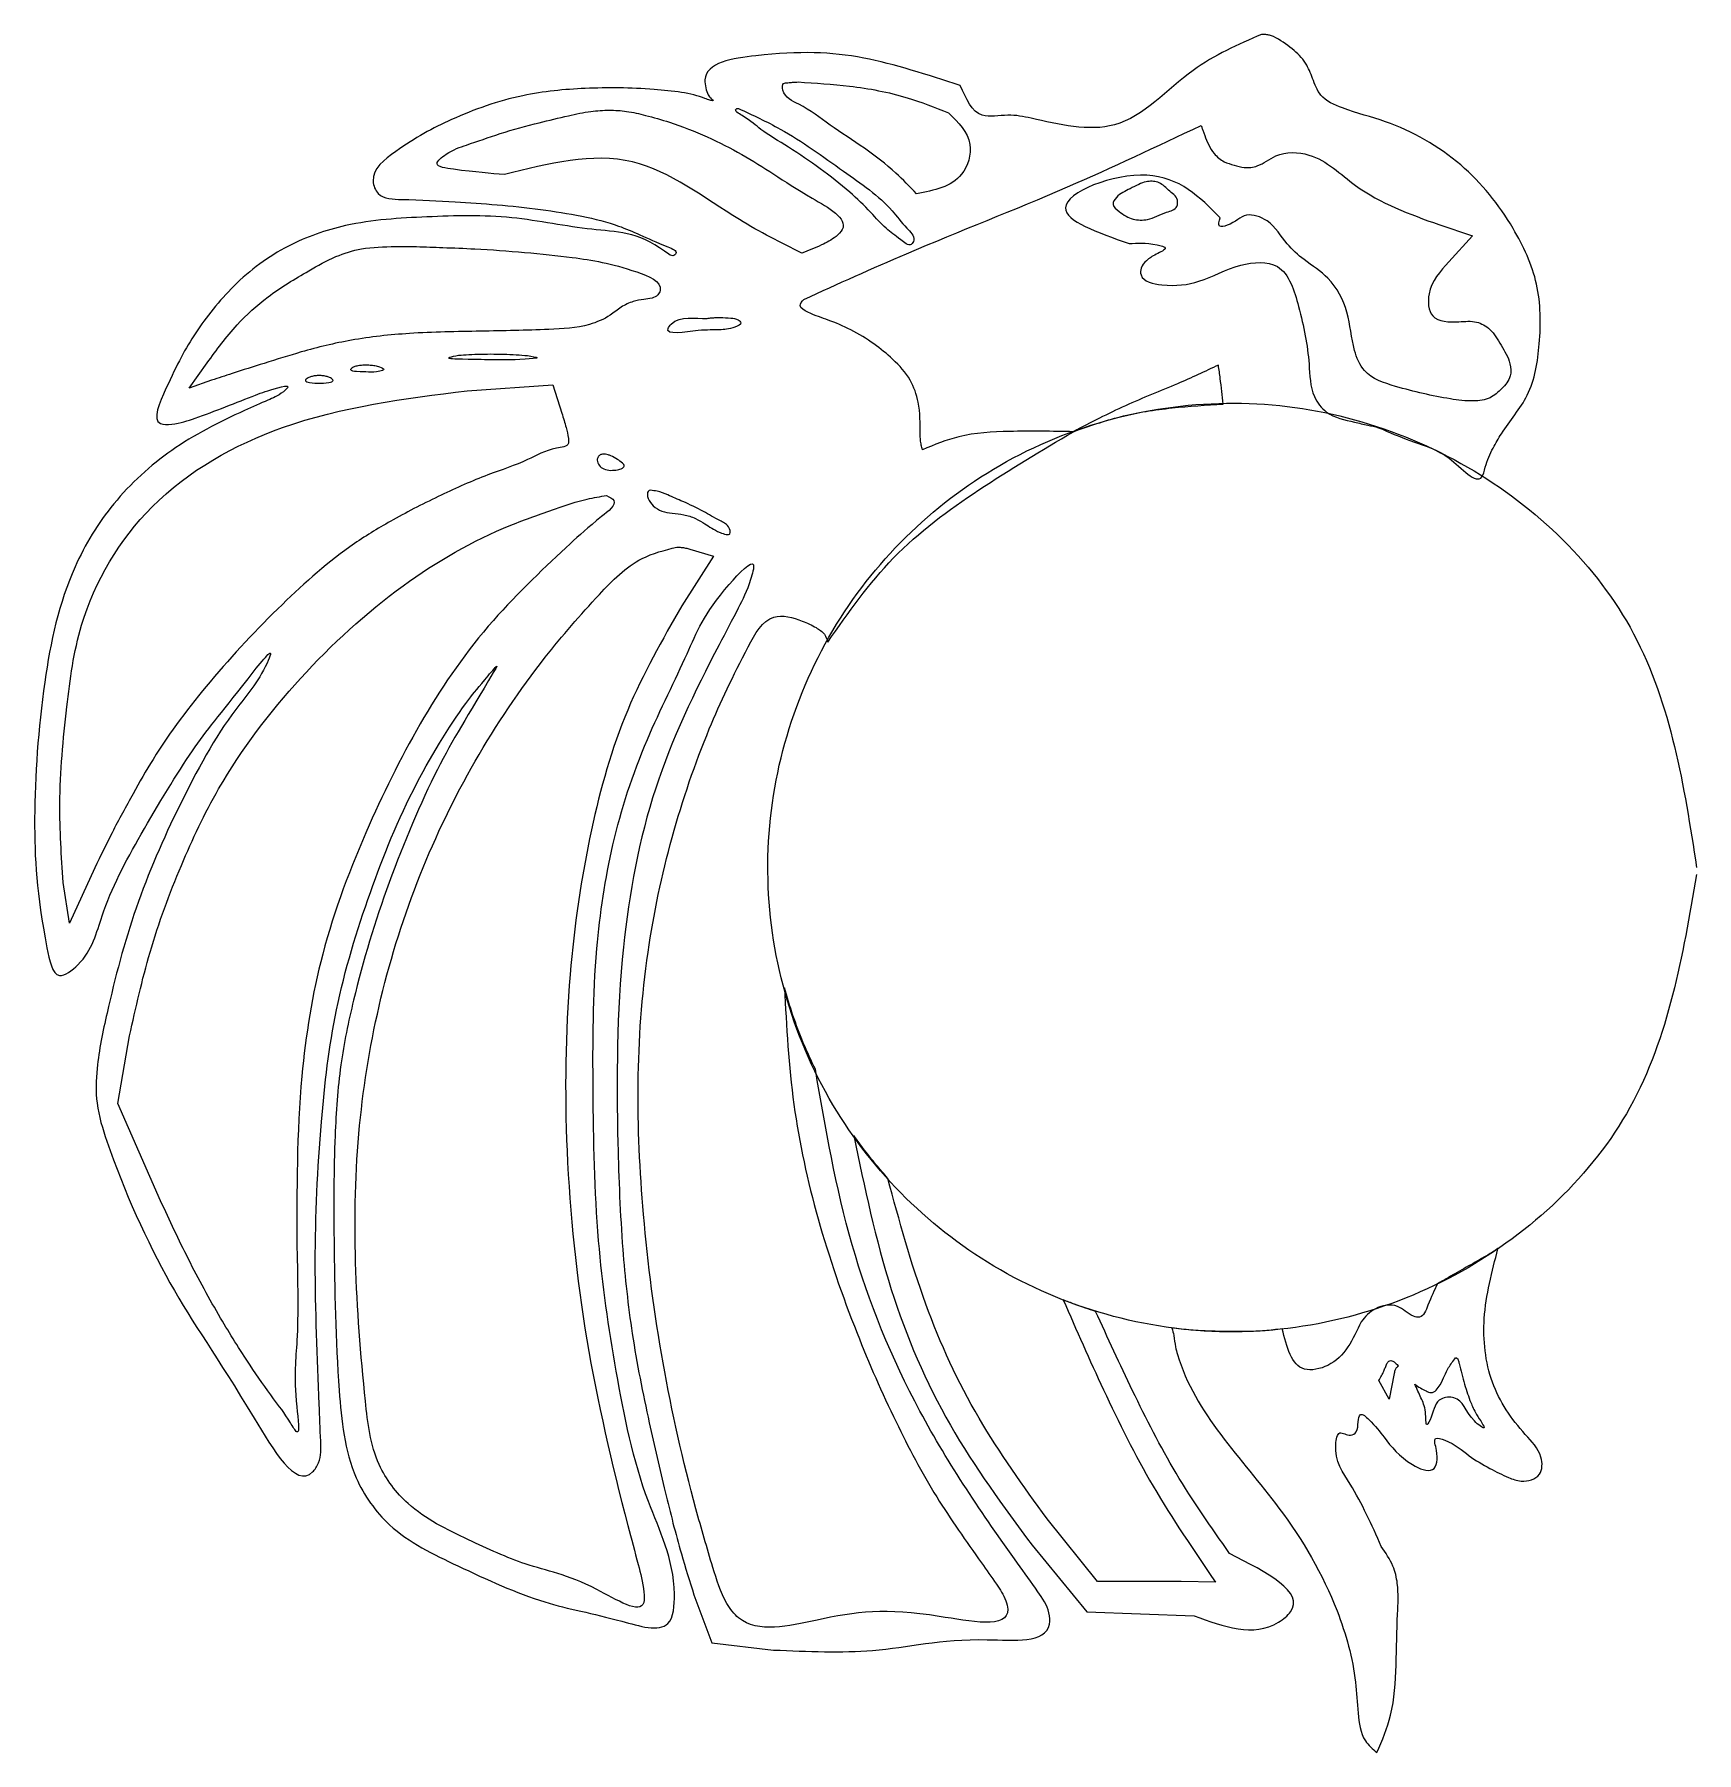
# Model space of a CAD drawing. Extents: x 7.9 to 45.8, y 17.5 to 56.7.
import ezdxf

# ---------------------------------------------------------------- set-up
doc = ezdxf.new("R2010")
doc.units = 0
doc.layers.add('Layer_1', color=7, linetype='CONTINUOUS')

msp = doc.modelspace()

# ---------------------------------------------------------------- linework, layer by layer
at = {"layer": 'Layer_1', "color": 7}
for p, q in [((35.903146, 56.679073), (35.903143, 56.679073)), ((25.341092, 55.59386), (25.341092, 55.59386)), ((21.036845, 54.954779), (21.036845, 54.954779)), ((23.984466, 54.989197), (23.984466, 54.989198)), ((33.408509, 53.333595), (33.408509, 53.333595)), ((39.943889, 52.342744), (40.70898, 52.091019)), ((40.70898, 52.091019), (40.168632, 51.494378)), ((16.163815, 51.844982), (16.163815, 51.844982)), ((25.425097, 51.690535), (25.425097, 51.690389)), ((23.564586, 50.226566), (23.564586, 50.226569)), ((18.332491, 49.394221), (18.332491, 49.394248)), ((19.173418, 49.356036), (19.173418, 49.356301)), ((11.46244, 48.613843), (11.871236, 49.190942)), ((15.472813, 49.146285), (15.472813, 49.146314)), ((15.802126, 49.102706), (15.802126, 49.10297)), ((34.918594, 49.141594), (34.918594, 49.141594)), ((11.973471, 48.794543), (11.46244, 48.613843)), ((14.426394, 48.902321), (14.426394, 48.902321)), ((17.795791, 48.554923), (19.751683, 48.688223)), ((19.751683, 48.688223), (19.956445, 48.046664)), ((20.898442, 47.11152), (20.898442, 47.11152)), ((21.979863, 46.28824), (21.979863, 46.28824)), ((20.976904, 46.16763), (20.976905, 46.16763)), ((22.572566, 44.991412), (22.572566, 44.991412)), ((23.413056, 44.786502), (22.689677, 43.657536)), ((22.874752, 44.947512), (23.413056, 44.786502)), ((9.313161, 37.683832), (8.735333, 36.424775)), ((8.735333, 36.424775), (8.589491, 37.351457)), ((9.837609, 32.315084), (10.104209, 33.853721)), ((10.810961, 30.091131), (9.837609, 32.315084)), ((26.611088, 31.578733), (26.611088, 31.578725)), ((13.918717, 29.024294), (13.918571, 29.024294)), ((41.266584, 28.996166), (41.266592, 28.996166)), ((38.845863, 26.454724), (38.845863, 26.454724)), ((40.325286, 26.51729), (40.325286, 26.51729)), ((38.806194, 25.571357), (38.572554, 25.996342)), ((38.922576, 26.158809), (38.806194, 25.571357)), ((32.164912, 21.413227), (31.012027, 22.846128)), ((30.670463, 22.245979), (31.920479, 20.72703)), ((34.068591, 21.413227), (32.164912, 21.413227)), ((34.855849, 21.399071), (34.068591, 21.413227)), ((22.967221, 21.110305), (23.371788, 20.020571)), ((31.920479, 20.72703), (34.364798, 20.634711)), ((23.371788, 20.020571), (24.782521, 19.85504))]:
    msp.add_line(p, q, dxfattribs=at)
for points, knots in [([(35.903143, 56.679073), (35.366487, 56.445363), (34.165791, 55.922469), (32.759225, 54.258562), (31.082197, 54.679305), (30.118449, 54.879558), (29.38839, 54.707451), (29.166791, 55.213532), (29.035571, 55.513209)], [0, 0, 0, 0, 1.76241, 3.943153, 5.847283, 6.386041, 6.96684, 7.810102, 7.810102, 7.810102, 7.810102]), ([(36.175725, 56.633425), (36.14619, 56.642836), (36.087378, 56.661576), (35.995627, 56.676591), (35.934032, 56.678244), (35.903146, 56.679073)], [0, 0, 0, 0, 0.092912, 0.185016, 0.277649, 0.277649, 0.277649, 0.277649]), ([(38.747629, 47.635988), (38.987442, 47.537162), (39.480696, 47.333895), (40.148164, 47.157308), (40.882927, 46.308374), (41.018979, 46.91144), (41.155711, 47.221251), (41.477011, 47.779679), (42.074134, 48.448673), (42.27118, 49.681185), (42.264489, 51.010066), (41.599868, 52.435329), (40.502225, 53.8147), (39.030855, 54.647695), (37.896535, 54.923616), (37.231248, 55.212992), (37.069519, 55.664547), (36.918193, 56.054208), (36.594427, 56.379946), (36.320776, 56.545612), (36.175725, 56.633425)], [0, 0, 0, 0, 0.756275, 1.555526, 2.416905, 2.651526, 3.126053, 3.501265, 4.55913, 5.760339, 7.122843, 8.501309, 10.375577, 12.355033, 13.383631, 13.957228, 14.382029, 14.760101, 15.211504, 15.720649, 15.720649, 15.720649, 15.720649]), ([(29.035571, 55.513209), (28.28547, 55.757788), (26.729967, 56.264977), (25.021988, 56.311811), (23.150003, 56.026805), (23.229861, 55.463367), (23.283527, 55.305555), (23.335577, 55.228854), (23.428567, 55.157727), (23.300611, 55.183872), (22.964586, 55.334883), (21.883909, 55.460521), (20.545534, 55.473869), (18.964245, 55.32801), (17.473651, 54.796066), (16.384694, 54.197618), (15.53738, 53.539472), (15.781449, 52.925584), (16.573564, 52.916177), (17.752985, 52.854857), (19.395769, 52.731868), (21.187536, 52.40901), (21.896841, 52.018369), (22.602564, 51.743144), (22.484576, 51.586907), (21.769311, 52.188107), (20.642398, 52.167639), (18.776895, 52.581566), (16.90717, 52.528987), (15.171116, 52.428319), (13.639628, 51.890458), (12.484782, 51.040311), (11.528974, 49.826583), (11.100257, 48.987685), (10.553938, 47.767775), (11.187402, 47.791284), (11.653255, 47.946779), (12.280934, 48.182619), (12.953731, 48.45345), (13.298331, 48.578382), (13.794823, 48.699846), (13.51712, 48.442693), (13.218073, 48.331214), (12.304432, 47.91987), (11.052674, 47.2903), (9.703438, 46.058565), (8.612675, 44.268709), (8.081766, 41.81508), (7.878866, 38.727814), (7.999379, 36.915903), (8.384708, 35.034986), (9.231304, 35.663469), (9.49298, 36.857895), (10.36031, 38.473102), (11.583118, 40.495972), (12.23084, 41.248509), (13.427269, 42.792979), (13.065437, 41.938498), (12.260496, 41.053869), (11.202818, 39.097809), (10.199697, 36.814887), (9.665954, 34.762939), (9.351269, 33.279414), (9.322333, 32.275499), (9.839817, 30.613456), (11.052523, 27.952032), (12.340685, 26.22307), (13.958702, 23.408765), (14.480419, 24.19436), (14.451998, 24.733856), (14.399748, 26.245105), (14.286282, 28.679887), (14.427424, 31.683206), (14.750262, 34.52612), (15.555911, 37.13104), (16.481586, 39.439966), (17.602419, 41.258319), (18.104372, 41.854421), (18.541807, 42.380043), (17.829245, 41.179857), (17.093413, 40.014365), (15.959057, 37.322731), (15.285289, 35.100338), (14.877452, 33.157314), (14.756466, 31.328585), (14.755542, 28.848149), (14.816182, 26.256056), (15.040292, 23.95457), (16.07297, 22.489844), (17.676919, 21.726893), (19.487292, 20.884339), (20.941682, 20.649952), (22.466436, 20.164067), (22.603989, 21.763288), (21.729466, 23.435523), (21.165816, 26.200302), (20.715184, 29.317305), (20.658399, 32.549953), (20.662088, 35.564502), (21.066581, 38.276777), (21.780104, 40.475184), (22.856517, 42.580447), (23.238245, 43.619134), (24.42359, 44.842936), (24.213121, 44.071148), (23.95638, 43.555809), (23.108902, 41.963866), (21.933195, 39.523131), (21.210935, 35.61567), (21.195009, 32.08557), (21.307752, 29.146133), (21.537494, 27.017229), (21.907282, 25.178905), (22.296984, 23.508817), (22.623519, 22.196453), (22.868605, 21.421945), (22.967221, 21.110305)], [0, 0, 0, 0, 2.287878, 4.744429, 6.030939, 6.214354, 6.380416, 6.504594, 6.554445, 6.609858, 6.750771, 7.923293, 9.496856, 10.928059, 12.639344, 14.106421, 14.955751, 15.263839, 15.816994, 17.035568, 18.988639, 20.803167, 22.022445, 22.262271, 22.298174, 22.548753, 24.279555, 26.122295, 28.057746, 29.919225, 31.306023, 32.849053, 34.218307, 35.663255, 36.469951, 36.728668, 37.279379, 38.018678, 38.753625, 39.290213, 39.518478, 39.671005, 40.075534, 40.654621, 42.548298, 44.342949, 46.031927, 48.745562, 51.866454, 54.822617, 55.514875, 55.999307, 57.241097, 59.304149, 61.539778, 63.611095, 64.362279, 64.572461, 65.845952, 68.370152, 70.925483, 73.404763, 74.689009, 75.479666, 76.375765, 79.906865, 83.540811, 85.351095, 85.597118, 86.099344, 86.935984, 90.164914, 93.381957, 95.951834, 98.741029, 101.447301, 103.694269, 104.386061, 104.682636, 104.849099, 107.400263, 110.196419, 113.000426, 114.504558, 116.11934, 118.493384, 121.931273, 123.959824, 125.27252, 127.087626, 129.231293, 131.042683, 132.09434, 132.781397, 134.97237, 138.029691, 141.033447, 144.467372, 147.694728, 150.086929, 152.612589, 154.765, 156.613572, 157.32329, 157.660611, 158.371698, 159.312968, 162.888415, 166.586235, 171.062582, 173.476958, 175.40743, 177.478939, 179.097187, 180.553396, 181.533836, 181.533836, 181.533836, 181.533836]), ([(28.041656, 53.046577), (27.885314, 53.207303), (27.518313, 53.584595), (26.852522, 54.103503), (26.080216, 54.582713), (25.495578, 55.048606), (24.990926, 55.247126), (24.973155, 55.577233), (25.114419, 55.573935), (25.218725, 55.591204), (25.298681, 55.592939), (25.341092, 55.59386)], [0, 0, 0, 0, 0.671998, 1.577464, 2.52714, 3.379294, 3.867301, 4.017681, 4.113624, 4.224957, 4.350716, 4.350716, 4.350716, 4.350716]), ([(25.341092, 55.59386), (25.731677, 55.56989), (26.567927, 55.518569), (27.729063, 55.302428), (28.456642, 55.014439), (28.768387, 54.891045)], [0, 0, 0, 0, 1.17412, 2.513811, 3.518157, 3.518157, 3.518157, 3.518157]), ([(18.645906, 53.483667), (18.32448, 53.509745), (17.893063, 53.544748), (16.965146, 53.67546), (17.406302, 54.032667), (17.857304, 54.178376), (18.591376, 54.442349), (19.36144, 54.64828), (20.053312, 54.815534), (20.583633, 54.929688), (20.896691, 54.947019), (21.036845, 54.954779)], [0, 0, 0, 0, 1.164282, 1.562698, 1.85765, 2.371162, 3.177196, 4.105084, 4.789753, 5.308504, 5.728998, 5.728998, 5.728998, 5.728998]), ([(21.036845, 54.954779), (21.168731, 54.94875), (21.448894, 54.935943), (21.905438, 54.824223), (22.800405, 54.573556), (24.183513, 53.939311), (25.167166, 53.19909), (26.574375, 52.437496), (26.16194, 52.019869), (25.847142, 51.860766), (25.576537, 51.751618), (25.425097, 51.690535)], [0, 0, 0, 0, 0.395305, 0.839746, 1.40222, 3.205246, 5.095305, 6.08647, 6.29735, 6.680691, 7.167857, 7.167857, 7.167857, 7.167857]), ([(23.984466, 54.989198), (24.305689, 54.839957), (25.152277, 54.446629), (26.275102, 53.621879), (27.332213, 52.899772), (27.742144, 52.318318), (28.029275, 52.06466), (27.892988, 51.816356), (27.609857, 52.062899), (27.327307, 52.251879), (26.960329, 52.668824), (26.47822, 53.13136), (25.83763, 53.629886), (25.175548, 54.084736), (24.497682, 54.481413), (24.243814, 54.729722), (23.872614, 54.937012), (23.940646, 54.987868), (23.961059, 54.99078), (23.97603, 54.989767), (23.984466, 54.989197)], [0, 0, 0, 0, 1.058564, 2.789867, 4.218578, 4.739406, 5.052918, 5.164725, 5.425396, 5.846125, 6.348251, 7.017543, 7.878979, 8.751441, 9.49843, 10.028382, 10.231952, 10.247606, 10.26726, 10.292634, 10.292634, 10.292634, 10.292634]), ([(28.768387, 54.891045), (28.98957, 54.671631), (29.390754, 54.273657), (29.083807, 53.250615), (28.43731, 53.124041), (28.041656, 53.046577)], [0, 0, 0, 0, 0.868697, 1.575646, 2.690721, 2.690721, 2.690721, 2.690721]), ([(25.473079, 50.638866), (26.249996, 50.992223), (28.231976, 51.893668), (31.309113, 53.077642), (33.515115, 54.124719), (34.524931, 54.604028)], [0, 0, 0, 0, 2.560196, 6.531278, 9.883648, 9.883648, 9.883648, 9.883648]), ([(34.524931, 54.604028), (34.533279, 54.579624), (34.550304, 54.52985), (34.577286, 54.453898), (34.649025, 54.256113), (34.762608, 53.992104), (35.02545, 53.766169), (35.277011, 53.702295), (35.524494, 53.625578), (35.876558, 53.667333), (36.277945, 54.01437), (37.208749, 53.993073), (38.210462, 52.963151), (39.278154, 52.581016), (39.943889, 52.342744)], [0, 0, 0, 0, 0.07738, 0.157825, 0.241717, 0.70945, 1.00137, 1.241461, 1.480246, 1.776146, 2.256171, 3.013084, 4.280736, 6.380274, 6.380274, 6.380274, 6.380274]), ([(25.425097, 51.690389), (24.94734, 51.930853), (23.652241, 52.582702), (21.603638, 54.227317), (19.651007, 53.736375), (18.645906, 53.483667)], [0, 0, 0, 0, 1.617322, 4.38422, 7.319232, 7.319232, 7.319232, 7.319232]), ([(34.95721, 52.501273), (34.495391, 52.966235), (33.554054, 53.913981), (30.545898, 52.732744), (32.155596, 52.166623), (32.887272, 51.909297)], [0, 0, 0, 0, 1.9274, 3.928669, 5.596374, 5.596374, 5.596374, 5.596374]), ([(33.408509, 53.333595), (33.451241, 53.327662), (33.540351, 53.315289), (33.668581, 53.23779), (33.809286, 53.095652), (34.003336, 52.970563), (33.985267, 52.695982), (33.654586, 52.610156), (33.363588, 52.440206), (32.946265, 52.440192), (32.709209, 52.600339), (32.467331, 52.783857), (32.631245, 53.039141), (32.862197, 53.135185), (33.087605, 53.25708), (33.256094, 53.32322), (33.361398, 53.330388), (33.408509, 53.333595)], [0, 0, 0, 0, 0.128428, 0.267809, 0.436636, 0.741123, 0.882172, 1.152275, 1.616496, 1.945552, 2.308205, 2.52051, 2.695216, 3.0658, 3.287646, 3.461755, 3.602705, 3.602705, 3.602705, 3.602705]), ([(40.168632, 51.494378), (39.972683, 51.278958), (39.660645, 50.935914), (39.715345, 50.127513), (40.345675, 50.113205), (40.784908, 50.166524), (41.156493, 49.955259), (41.361177, 49.583983), (41.574631, 49.24591), (41.600503, 48.85815), (41.382554, 48.59983), (41.112094, 48.360775), (40.680112, 48.301553), (39.954526, 48.399521), (39.131656, 48.590635), (38.242338, 48.879968), (37.950127, 49.597608), (37.910961, 50.350767), (37.510001, 51.126306), (36.904343, 51.496815), (36.423706, 51.926764), (36.150254, 52.432091), (35.516339, 52.649895), (35.273369, 52.351636), (34.885644, 52.263929), (34.932939, 52.42078), (34.95721, 52.501273)], [0, 0, 0, 0, 0.858953, 1.367835, 1.975341, 2.384248, 2.725957, 3.168807, 3.640078, 3.917248, 4.261538, 4.601143, 4.982531, 5.514529, 6.794583, 7.59042, 8.102239, 8.987884, 9.874407, 10.564771, 11.093537, 11.788868, 12.270405, 12.767462, 12.948659, 13.139665, 13.139665, 13.139665, 13.139665]), ([(11.871236, 49.190942), (12.088152, 49.488171), (12.492709, 50.042516), (13.280041, 50.753984), (14.070486, 51.224157), (14.768076, 51.622887), (15.439411, 51.82979), (15.902915, 51.839511), (16.163815, 51.844982)], [0, 0, 0, 0, 1.101684, 2.054687, 3.157538, 3.855473, 4.460682, 5.240023, 5.240023, 5.240023, 5.240023]), ([(16.163815, 51.844982), (16.324683, 51.8443), (16.683846, 51.842777), (17.287028, 51.819043), (18.462545, 51.773498), (20.044013, 51.633726), (21.251398, 51.43715), (22.289868, 51.032252), (22.145799, 50.717432), (21.998934, 50.653124), (21.805013, 50.640895), (21.561647, 50.59505), (21.298883, 50.471654), (21.011229, 50.226129), (20.459587, 49.99105), (19.449268, 49.937736), (18.621996, 49.923048), (18.105706, 49.913881)], [0, 0, 0, 0, 0.48273, 1.077768, 1.807425, 4.039478, 5.545406, 6.223603, 6.337587, 6.489063, 6.677356, 6.922919, 7.226807, 7.535367, 8.052346, 8.987757, 10.54072, 10.54072, 10.54072, 10.54072]), ([(32.887272, 51.909297), (33.069975, 51.922707), (33.309848, 51.940312), (33.81634, 51.811439), (33.460136, 51.656837), (33.295822, 51.545346), (33.139289, 51.378124), (33.141116, 51.049003), (33.789544, 50.917396), (34.538271, 51.008066), (35.318065, 51.464689), (36.441704, 51.543399), (36.801717, 50.325555), (36.997243, 49.377232), (37.006616, 48.4974), (37.409829, 47.966793), (37.907036, 47.876619), (38.301196, 47.769258), (38.553478, 47.730921), (38.688373, 47.664962), (38.747629, 47.635988)], [0, 0, 0, 0, 0.635616, 0.834502, 1.084658, 1.350224, 1.560303, 1.71499, 2.24082, 3.090415, 4.110705, 4.944923, 5.974109, 7.31131, 8.058907, 8.507866, 9.185064, 9.493851, 9.745216, 9.942133, 9.942133, 9.942133, 9.942133]), ([(28.121576, 47.566842), (28.122299, 47.81124), (28.123553, 48.2352), (27.912257, 48.841567), (27.522733, 49.269163), (27.058436, 49.646285), (26.56825, 49.946624), (26.034775, 50.176145), (25.675964, 50.279561), (25.322448, 50.471804), (25.428885, 50.589851), (25.473079, 50.638866)], [0, 0, 0, 0, 0.729309, 1.265136, 1.880278, 2.435964, 3.055671, 3.61581, 4.110345, 4.344291, 4.510398, 4.510398, 4.510398, 4.510398]), ([(23.564586, 50.226569), (23.646318, 50.222776), (23.784992, 50.21634), (23.949087, 50.202733), (24.080708, 50.078099), (23.806748, 49.963121), (23.508809, 49.933296), (23.086186, 49.960264), (22.227586, 49.79494), (22.61225, 50.302184), (23.030092, 50.173443), (23.368839, 50.218363), (23.468391, 50.22434), (23.533103, 50.225838), (23.564586, 50.226566)], [0, 0, 0, 0, 0.244076, 0.414122, 0.505427, 0.669146, 1.023578, 1.512923, 2.200521, 2.322848, 3.151003, 3.255181, 3.354931, 3.449443, 3.449443, 3.449443, 3.449443]), ([(18.105706, 49.913881), (17.56347, 49.905289), (16.577688, 49.889667), (15.205532, 49.744503), (14.107011, 49.478087), (13.211019, 49.190668), (12.52825, 48.979977), (12.12914, 48.846575), (11.973471, 48.794543)], [0, 0, 0, 0, 1.626629, 2.957203, 4.129096, 5.010154, 5.780177, 6.272566, 6.272566, 6.272566, 6.272566]), ([(19.173418, 49.356301), (19.279105, 49.339222), (19.516383, 49.300878), (18.861187, 49.255135), (18.399652, 49.261014), (17.9692, 49.26829), (17.247808, 49.281677), (17.582078, 49.371563), (17.775444, 49.3746), (18.050427, 49.392913), (18.236179, 49.393774), (18.332491, 49.394221)], [0, 0, 0, 0, 0.221333, 0.496919, 1.20095, 1.920455, 2.236305, 2.402576, 2.636705, 2.90714, 3.19835, 3.19835, 3.19835, 3.19835]), ([(18.332491, 49.394248), (18.431274, 49.393451), (18.625352, 49.391885), (18.905931, 49.380211), (19.087135, 49.363834), (19.173418, 49.356036)], [0, 0, 0, 0, 0.296355, 0.582245, 0.842121, 0.842121, 0.842121, 0.842121]), ([(15.802126, 49.10297), (15.853052, 49.08344), (15.948855, 49.0467), (15.732724, 48.970733), (15.543192, 48.983609), (15.358947, 48.98828), (15.108097, 49.003381), (15.190708, 49.108163), (15.272694, 49.121896), (15.368177, 49.142988), (15.436859, 49.145152), (15.472813, 49.146285)], [0, 0, 0, 0, 0.113929, 0.214326, 0.47439, 0.749047, 0.885044, 0.958617, 1.043019, 1.141162, 1.248987, 1.248987, 1.248987, 1.248987]), ([(15.472813, 49.146314), (15.5104, 49.145753), (15.585558, 49.144629), (15.696209, 49.130836), (15.767335, 49.111946), (15.802126, 49.102706)], [0, 0, 0, 0, 0.11274, 0.225435, 0.333337, 0.333337, 0.333337, 0.333337]), ([(34.918594, 49.141594), (34.609795, 48.996322), (33.912777, 48.668413), (32.77934, 48.234222), (32.007721, 47.82892), (31.616203, 47.62327)], [0, 0, 0, 0, 1.023632, 2.31053, 3.636085, 3.636085, 3.636085, 3.636085]), ([(35.028852, 48.253123), (35.01825, 48.349522), (34.996782, 48.544727), (34.960153, 48.840926), (34.932569, 49.040493), (34.918594, 49.141594)], [0, 0, 0, 0, 0.290938, 0.589141, 0.895326, 0.895326, 0.895326, 0.895326]), ([(14.426394, 48.902321), (14.456945, 48.901448), (14.516866, 48.899735), (14.604585, 48.880531), (14.679734, 48.860737), (14.779351, 48.777519), (14.585772, 48.726217), (14.426391, 48.730503), (14.267012, 48.726261), (14.073363, 48.777464), (14.172918, 48.860767), (14.248111, 48.880531), (14.335875, 48.899735), (14.395832, 48.901448), (14.426394, 48.902321)], [0, 0, 0, 0, 0.091929, 0.18031, 0.262155, 0.347488, 0.449297, 0.672285, 0.895268, 0.997155, 1.082448, 1.164331, 1.252779, 1.344745, 1.344745, 1.344745, 1.344745]), ([(8.589491, 37.351457), (8.550917, 37.947631), (8.46458, 39.28197), (8.649111, 41.242178), (8.968325, 43.647989), (10.497915, 46.206144), (13.786328, 48.052922), (16.369814, 48.376385), (17.795791, 48.554923)], [0, 0, 0, 0, 1.789462, 4.005115, 5.896339, 9.03793, 12.517652, 16.804448, 16.804448, 16.804448, 16.804448]), ([(45.815747, 37.530249), (45.498283, 35.673712), (44.872732, 32.015477), (40.61756, 28.034924), (35.117909, 26.604749), (29.594595, 28.159471), (25.599402, 32.23395), (24.147911, 37.773421), (25.682767, 43.290373), (29.738944, 47.304145), (35.285073, 48.775404), (40.762533, 47.262463), (44.9572, 43.218199), (45.527518, 39.550948), (45.816951, 37.689835)], [0, 0, 0, 0, 5.520384, 10.8777, 16.398083, 21.918467, 27.275783, 32.796166, 38.316549, 43.673864, 49.194247, 54.714631, 60.071947, 65.592331, 65.592331, 65.592331, 65.592331]), ([(31.616203, 47.62327), (31.968705, 47.748361), (32.698138, 48.007213), (33.853191, 48.180556), (34.640149, 48.229131), (35.028852, 48.253123)], [0, 0, 0, 0, 1.119883, 2.317374, 3.486143, 3.486143, 3.486143, 3.486143]), ([(19.956445, 48.046664), (19.989553, 47.936111), (20.047025, 47.744203), (20.100759, 47.525089), (20.125799, 47.281924), (19.634368, 47.239715), (19.129298, 46.92934), (18.194269, 46.632266), (17.182236, 46.177621), (16.1619, 45.658075), (14.899471, 44.899113), (13.499304, 43.649124), (11.957544, 42.007063), (10.840981, 40.53601), (10.163384, 39.344146), (9.717459, 38.521937), (9.44234, 37.951619), (9.313161, 37.683832)], [0, 0, 0, 0, 0.342803, 0.595067, 0.70565, 1.001054, 1.708581, 2.675209, 3.838808, 5.067245, 6.100088, 8.251217, 10.662843, 12.860127, 13.766343, 14.773869, 15.665692, 15.665692, 15.665692, 15.665692]), ([(26.015764, 42.828715), (26.483625, 43.497342), (27.429117, 44.848556), (29.45153, 46.343298), (30.889621, 47.193642), (31.616203, 47.62327)], [0, 0, 0, 0, 2.432923, 4.916647, 7.452984, 7.452984, 7.452984, 7.452984]), ([(28.172331, 47.211424), (28.163062, 47.246829), (28.143701, 47.320779), (28.127083, 47.43993), (28.123466, 47.523282), (28.121576, 47.566842)], [0, 0, 0, 0, 0.109728, 0.22919, 0.359961, 0.359961, 0.359961, 0.359961]), ([(31.616203, 47.62327), (31.131187, 47.631534), (30.259924, 47.64638), (29.078428, 47.584984), (28.445253, 47.323943), (28.172331, 47.211424)], [0, 0, 0, 0, 1.459148, 2.621151, 3.501468, 3.501468, 3.501468, 3.501468]), ([(20.898442, 47.11152), (20.915849, 47.111475), (20.9529, 47.111377), (21.010758, 47.097659), (21.103596, 47.061051), (21.218329, 46.997011), (21.315412, 46.926949), (21.398083, 46.841103), (21.318636, 46.770568), (21.212231, 46.752562), (21.068618, 46.733999), (20.916968, 46.761354), (20.797423, 46.846979), (20.753937, 46.959128), (20.77247, 47.048864), (20.826903, 47.100687), (20.873631, 47.107763), (20.898442, 47.11152)], [0, 0, 0, 0, 0.052096, 0.110881, 0.17675, 0.352433, 0.491423, 0.570887, 0.634841, 0.750276, 0.905297, 1.063069, 1.202009, 1.328025, 1.399592, 1.464839, 1.538693, 1.538693, 1.538693, 1.538693]), ([(21.979863, 46.28824), (22.029541, 46.282533), (22.16382, 46.267107), (22.40552, 46.165438), (22.757155, 46.014138), (23.158943, 45.82988), (23.497133, 45.614876), (23.751074, 45.512715), (23.837608, 45.226137), (23.456287, 45.355576), (23.268965, 45.49648), (22.992998, 45.658517), (22.741173, 45.739429), (22.479493, 45.760586), (22.234192, 45.795403), (22.035663, 45.915168), (21.930384, 46.068491), (21.899405, 46.185176), (21.910997, 46.272426), (21.956914, 46.28297), (21.979863, 46.28824)], [0, 0, 0, 0, 0.149474, 0.404028, 0.779015, 1.301429, 1.728792, 1.971238, 2.131578, 2.359997, 2.756935, 3.002492, 3.283598, 3.548439, 3.788625, 4.019245, 4.223182, 4.323858, 4.388149, 4.452383, 4.452383, 4.452383, 4.452383]), ([(10.104209, 33.853721), (10.245887, 34.492603), (10.539523, 35.816724), (11.237121, 37.698307), (12.258051, 39.868682), (13.936667, 42.068101), (16.179495, 44.129631), (18.237334, 45.323885), (19.706449, 45.82394), (20.428997, 46.081917), (20.828431, 46.144403), (20.976904, 46.16763)], [0, 0, 0, 0, 1.961161, 4.06462, 6.005723, 9.138546, 12.288669, 15.104053, 16.185765, 16.946563, 17.396667, 17.396667, 17.396667, 17.396667]), ([(20.976905, 46.16763), (21.046382, 46.131746), (21.275871, 46.013219), (20.637105, 45.521457), (19.852276, 44.800477), (18.240857, 43.289841), (16.758302, 41.139823), (15.468403, 38.560153), (14.434325, 35.840863), (13.907543, 32.575573), (13.914609, 30.329847), (13.918717, 29.024294)], [0, 0, 0, 0, 0.199919, 0.660351, 1.603283, 4.079332, 6.798046, 9.54796, 12.678946, 15.496418, 19.40885, 19.40885, 19.40885, 19.40885]), ([(22.689677, 43.657536), (22.246324, 42.879142), (21.330836, 41.271825), (20.53154, 38.401617), (20.048074, 35.030411), (19.997938, 31.126339), (20.437356, 26.901652), (21.16117, 23.808872), (21.67433, 21.882247), (21.820664, 21.334624), (21.864482, 20.57626), (20.338128, 21.55704), (19.267446, 21.698478), (17.750723, 22.399425), (16.51793, 22.995311), (15.632918, 24.156004), (15.285811, 27.153145), (15.04143, 31.686244), (16.446259, 37.575582), (18.726846, 41.54787), (20.64868, 43.761131), (21.610031, 44.748287), (22.299583, 44.922459), (22.572566, 44.991412)], [0, 0, 0, 0, 2.678405, 5.530676, 8.866804, 12.880891, 17.215459, 21.549962, 22.46818, 23.111215, 23.34623, 24.460299, 26.191213, 27.596649, 29.197257, 30.305279, 31.787109, 38.072501, 43.946625, 49.665969, 51.554586, 52.824588, 53.656836, 53.656836, 53.656836, 53.656836]), ([(22.572566, 44.991412), (22.606795, 44.990512), (22.674931, 44.988722), (22.776299, 44.973932), (22.841905, 44.956326), (22.874752, 44.947512)], [0, 0, 0, 0, 0.102666, 0.204369, 0.306344, 0.306344, 0.306344, 0.306344]), ([(25.027245, 34.950747), (25.075954, 34.060976), (25.173245, 32.283742), (25.754671, 29.638799), (26.585458, 27.232781), (27.511082, 25.123572), (28.439271, 23.358521), (29.283298, 22.177458), (29.830687, 21.399105), (30.058788, 21.066423), (30.248801, 20.293948), (27.652346, 20.861974), (26.307815, 20.68432), (24.245893, 20.186583), (23.607277, 21.039999), (23.346836, 21.90102), (22.493872, 24.806486), (21.66193, 29.495595), (21.61658, 35.524914), (22.861308, 39.976359), (23.970597, 42.297773), (24.645315, 43.546103), (25.3578, 43.354095), (25.717892, 43.183294), (25.949549, 43.032906), (25.995319, 42.891761), (26.015764, 42.828715)], [0, 0, 0, 0, 2.669683, 5.332443, 8.090815, 10.294272, 12.24046, 14.056771, 14.649651, 15.085777, 15.28198, 16.849108, 19.672487, 21.424175, 21.846797, 22.730286, 24.119604, 30.935074, 36.910572, 42.188367, 44.260482, 45.155114, 45.808853, 46.15871, 46.398886, 46.592768, 46.592768, 46.592768, 46.592768]), ([(25.733121, 33.090382), (25.639034, 33.291687), (25.451236, 33.693493), (25.215213, 34.315177), (25.089845, 34.73908), (25.027245, 34.950747)], [0, 0, 0, 0, 0.666487, 1.330312, 1.99236, 1.99236, 1.99236, 1.99236]), ([(24.782521, 19.85504), (25.560426, 19.821371), (27.243782, 19.748512), (28.951706, 20.217198), (31.115295, 19.989743), (31.063596, 20.812719), (30.757807, 21.25665), (29.695027, 22.725372), (27.99541, 25.219476), (26.427878, 29.051653), (25.964541, 31.745103), (25.733121, 33.090382)], [0, 0, 0, 0, 2.255034, 4.879808, 6.338655, 6.602075, 7.143112, 7.93848, 12.058012, 16.153576, 20.24035, 20.24035, 20.24035, 20.24035]), ([(27.384343, 30.60509), (27.293462, 30.709793), (27.111989, 30.918866), (26.853975, 31.243676), (26.691974, 31.467152), (26.611088, 31.578733)], [0, 0, 0, 0, 0.415903, 0.830483, 1.243896, 1.243896, 1.243896, 1.243896]), ([(26.611088, 31.578725), (26.85488, 30.399366), (27.32644, 28.11816), (28.690517, 24.932422), (30.014602, 23.135869), (30.670463, 22.245979)], [0, 0, 0, 0, 3.60819, 6.979242, 10.287931, 10.287931, 10.287931, 10.287931]), ([(31.012027, 22.846128), (30.47033, 23.595313), (29.367823, 25.12012), (28.158179, 27.754003), (27.646014, 29.641), (27.384343, 30.60509)], [0, 0, 0, 0, 2.768905, 5.635515, 8.630041, 8.630041, 8.630041, 8.630041]), ([(13.918571, 29.024294), (13.935297, 28.264297), (13.963943, 26.962604), (13.821665, 26.01421), (14.011867, 24.625422), (13.672306, 25.209168), (13.346437, 25.626838), (12.774273, 26.445246), (12.124934, 27.484668), (11.441474, 28.739783), (11.018399, 29.646539), (10.810961, 30.091131)], [0, 0, 0, 0, 2.115334, 3.623062, 4.197198, 4.452823, 5.12028, 6.054997, 7.31708, 8.848087, 10.320887, 10.320887, 10.320887, 10.320887]), ([(38.630373, 22.216232), (38.411144, 22.707084), (38.057428, 23.499051), (37.518036, 24.211217), (37.641014, 24.899705), (37.902364, 24.697877), (38.107582, 24.840414), (38.088018, 25.021218), (38.139809, 25.299967), (38.47026, 25.003136), (38.748391, 24.627836), (39.133614, 24.143175), (39.873203, 23.828136), (39.939841, 24.323343), (39.788055, 24.734503), (40.283426, 24.586132), (40.57636, 24.295421), (41.080174, 24.000843), (41.474434, 23.803299), (41.852161, 23.664191), (42.308959, 23.786585), (42.303218, 24.368227), (41.712167, 24.942547), (41.047709, 25.932284), (40.889575, 27.478903), (41.150943, 28.477079), (41.288465, 29.002278)], [0, 0, 0, 0, 1.58297, 2.554049, 2.828475, 3.076367, 3.230735, 3.457483, 3.634057, 3.852455, 4.386937, 5.281024, 5.7568, 6.201575, 6.473045, 6.682375, 7.342171, 7.895813, 8.370444, 8.670885, 9.111823, 9.504345, 10.130722, 11.538415, 13.00019, 14.623368, 14.623368, 14.623368, 14.623368]), ([(41.266592, 28.996166), (41.257234, 28.989323), (41.238574, 28.975677), (41.209994, 28.956597), (41.187511, 28.940555), (41.170426, 28.928218), (41.158102, 28.919953), (41.146334, 28.911756), (41.134989, 28.904224), (41.123902, 28.897791), (40.986387, 28.819268), (40.71568, 28.662936), (40.314172, 28.434471), (40.04366, 28.278904), (39.910525, 28.20234)], [0, 0, 0, 0, 0.034775, 0.069344, 0.103071, 0.117629, 0.132559, 0.147582, 0.160658, 0.173394, 0.186026, 0.635749, 1.111167, 1.571908, 1.571908, 1.571908, 1.571908]), ([(41.288465, 29.002278), (41.285953, 29.003438), (41.280085, 29.006148), (41.273043, 29.000033), (41.268366, 28.997233), (41.266584, 28.996166)], [0, 0, 0, 0, 0.00772, 0.01804, 0.024394, 0.024394, 0.024394, 0.024394]), ([(39.910525, 28.20234), (39.839598, 28.052645), (39.724693, 27.810131), (39.5815, 27.405547), (39.255683, 27.482653), (39.014498, 27.772941), (38.474272, 27.690456), (38.266498, 27.449415), (38.169898, 27.337348)], [0, 0, 0, 0, 0.53506, 0.866827, 1.005939, 1.435102, 1.941493, 2.3815, 2.3815, 2.3815, 2.3815]), ([(32.117297, 27.57437), (32.040345, 27.599277), (31.880617, 27.650977), (31.635513, 27.736854), (31.468768, 27.801375), (31.383168, 27.834497)], [0, 0, 0, 0, 0.242645, 0.503656, 0.778995, 0.778995, 0.778995, 0.778995]), ([(31.383168, 27.834497), (31.683063, 27.150006), (32.313037, 25.712131), (33.403254, 23.52), (34.362271, 22.119742), (34.855849, 21.399071)], [0, 0, 0, 0, 2.242466, 4.710629, 7.327998, 7.327998, 7.327998, 7.327998]), ([(35.173785, 22.053613), (34.752628, 22.655198), (33.924843, 23.837615), (32.970623, 25.722016), (32.395863, 26.969674), (32.117297, 27.57437)], [0, 0, 0, 0, 2.200293, 4.324687, 6.322643, 6.322643, 6.322643, 6.322643]), ([(36.374541, 27.176883), (36.240048, 27.159503), (35.972274, 27.124898), (35.581001, 27.11256), (35.167037, 27.11266), (34.741468, 27.119965), (34.292572, 27.141195), (34.004183, 27.177456), (33.860639, 27.195505)], [0, 0, 0, 0, 0.406606, 0.809546, 1.173085, 1.648642, 2.08644, 2.520307, 2.520307, 2.520307, 2.520307]), ([(33.860639, 27.195505), (33.875172, 27.138355), (33.911312, 26.996233), (33.92916, 26.790716), (34.336222, 25.295193), (36.135983, 23.570311), (37.577586, 21.105245), (38.046219, 19.439896), (38.088957, 18.4451), (38.167046, 17.830801), (38.432867, 17.601076), (38.530797, 17.516443)], [0, 0, 0, 0, 0.176713, 0.439461, 0.616127, 4.812019, 7.5043, 9.185517, 9.890916, 10.540989, 10.920178, 10.920178, 10.920178, 10.920178]), ([(38.169898, 27.337348), (37.98717, 26.937028), (37.725443, 26.363636), (36.629825, 26.128497), (36.476014, 26.76016), (36.374541, 27.176883)], [0, 0, 0, 0, 1.249555, 1.789781, 2.837167, 2.837167, 2.837167, 2.837167]), ([(38.572554, 25.996342), (38.593899, 26.032998), (38.634474, 26.102676), (38.686077, 26.202762), (38.723572, 26.29722), (38.753416, 26.375197), (38.791889, 26.43822), (38.82969, 26.449779), (38.845863, 26.454724)], [0, 0, 0, 0, 0.127228, 0.241843, 0.337777, 0.430562, 0.496565, 0.545919, 0.545919, 0.545919, 0.545919]), ([(38.845863, 26.454724), (38.863081, 26.451418), (38.904674, 26.443431), (38.962361, 26.390539), (38.999857, 26.34661), (39.021602, 26.321134)], [0, 0, 0, 0, 0.051797, 0.125126, 0.226363, 0.226363, 0.226363, 0.226363]), ([(39.021602, 26.321134), (39.007085, 26.314259), (38.973255, 26.298239), (38.941143, 26.23616), (38.929438, 26.187394), (38.922576, 26.158809)], [0, 0, 0, 0, 0.047152, 0.109883, 0.198733, 0.198733, 0.198733, 0.198733]), ([(40.325286, 26.51729), (40.33617, 26.514981), (40.364443, 26.508983), (40.388722, 26.452052), (40.438973, 26.257044), (40.514306, 25.929611), (40.656002, 25.522103), (40.775267, 25.24663), (41.087021, 24.801902), (40.545226, 25.207793), (40.488701, 25.652387), (39.876918, 25.60272), (39.833059, 25.291512), (39.63742, 24.873745), (39.655861, 25.354138), (39.53625, 25.59047), (39.441591, 25.807279), (39.39394, 25.916419)], [0, 0, 0, 0, 0.03193, 0.082944, 0.167101, 0.653543, 1.092687, 1.393153, 1.742304, 2.007962, 2.713674, 3.007852, 3.481432, 3.671276, 3.957158, 4.297112, 4.641712, 4.641712, 4.641712, 4.641712]), ([(39.39394, 25.916419), (39.436082, 25.88589), (39.517403, 25.826978), (39.641294, 25.76664), (39.820087, 25.676846), (40.029331, 25.963959), (40.119253, 26.252124), (40.267515, 26.442939), (40.325286, 26.51729)], [0, 0, 0, 0, 0.15483, 0.298773, 0.42513, 0.697274, 1.131276, 1.408347, 1.408347, 1.408347, 1.408347]), ([(34.364798, 20.634711), (35.040299, 20.387596), (35.842198, 20.094242), (37.05168, 21.097947), (36.032066, 21.616832), (35.173785, 22.053613)], [0, 0, 0, 0, 1.929804, 2.2909, 4.211899, 4.211899, 4.211899, 4.211899]), ([(38.530797, 17.516443), (38.649712, 17.796683), (38.919416, 18.432279), (38.974329, 19.520236), (38.987988, 20.518426), (39.03354, 21.27724), (38.905348, 21.813727), (38.729432, 22.07123), (38.630373, 22.216232)], [0, 0, 0, 0, 0.907315, 2.057827, 3.220572, 3.919208, 4.324485, 4.846837, 4.846837, 4.846837, 4.846837])]:
    msp.add_open_spline(points, degree=3, knots=knots, dxfattribs=at)

doc.saveas('drawing.dxf')
